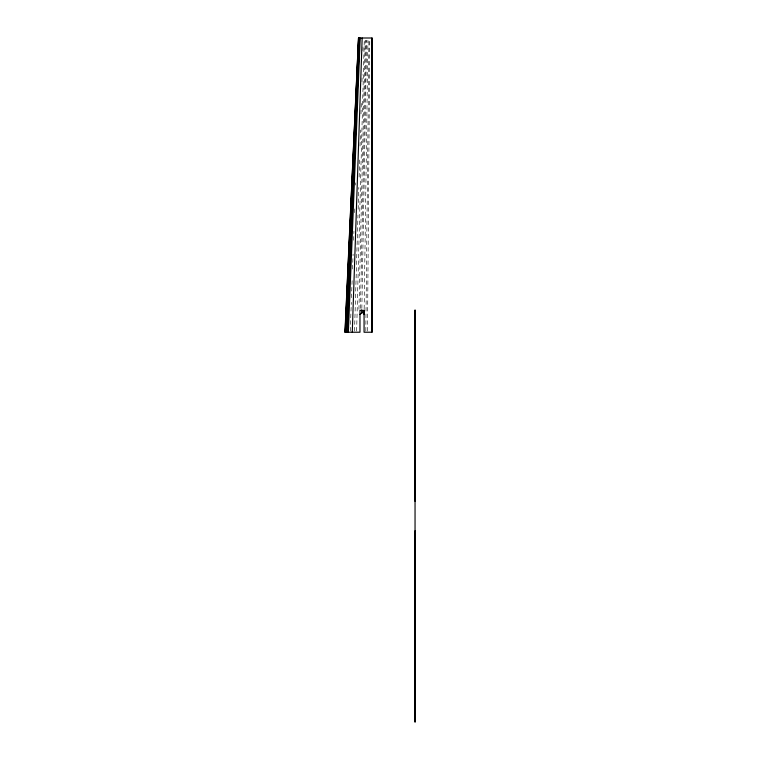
<?xml version="1.0" encoding="UTF-8"?>
<svg xmlns="http://www.w3.org/2000/svg" width="760" height="760" viewBox="0 0 760 760"><rect width="100%" height="100%" fill="white"/><g stroke="black" fill="none" stroke-linecap="round" stroke-linejoin="round"><path stroke-width="0.57" stroke-dasharray="3.8 2.85" d="M367.517 331.075L369.769 40.299M365.816 331.075L368.913 40.299M364.154 308.845L367.916 40.308M361.845 308.465L366.7 40.289M360.487 308.389L365.987 40.299M358.938 309.244L365.18 40.299M356.63 331.075L364.268 40.299M354.521 331.075L357.979 214.994M358.15 209.247L358.805 187.416M359.119 177.07L359.66 158.678M360.041 146.034L360.525 129.95M361 113.857L361.38 101.213M361.959 81.671L362.168 74.774M362.89 50.645L363.062 44.897M350.246 331.075L351.31 302.347M351.481 297.749L352.203 278.207M352.545 269.012L353.096 254.077M353.609 240.284L353.951 231.087M354.635 212.695L354.806 208.097M355.661 185.117L355.747 182.818"/><path stroke-width="1.14" d="M371.868 332.224L371.972 38M415.045 530.755L415.045 722L415.045 310.127L415.045 501.372M364.069 314.611L364.135 310.004M359.974 314.45L361.769 313.053L361.827 309.615M352.279 332.224L362.159 38M348.356 332.224L360.192 38M347.177 332.224L359.603 38M346.142 332.224L359.091 38M364.069 310.213L364.069 332.224L372.115 332.224L372.087 38L358.492 38L344.954 332.224L359.974 332.224L359.974 310.213L364.069 311.135M345.106 332.224L358.549 38M345.344 332.224L358.682 38M361.769 313.053L364.069 311.429"/></g></svg>
